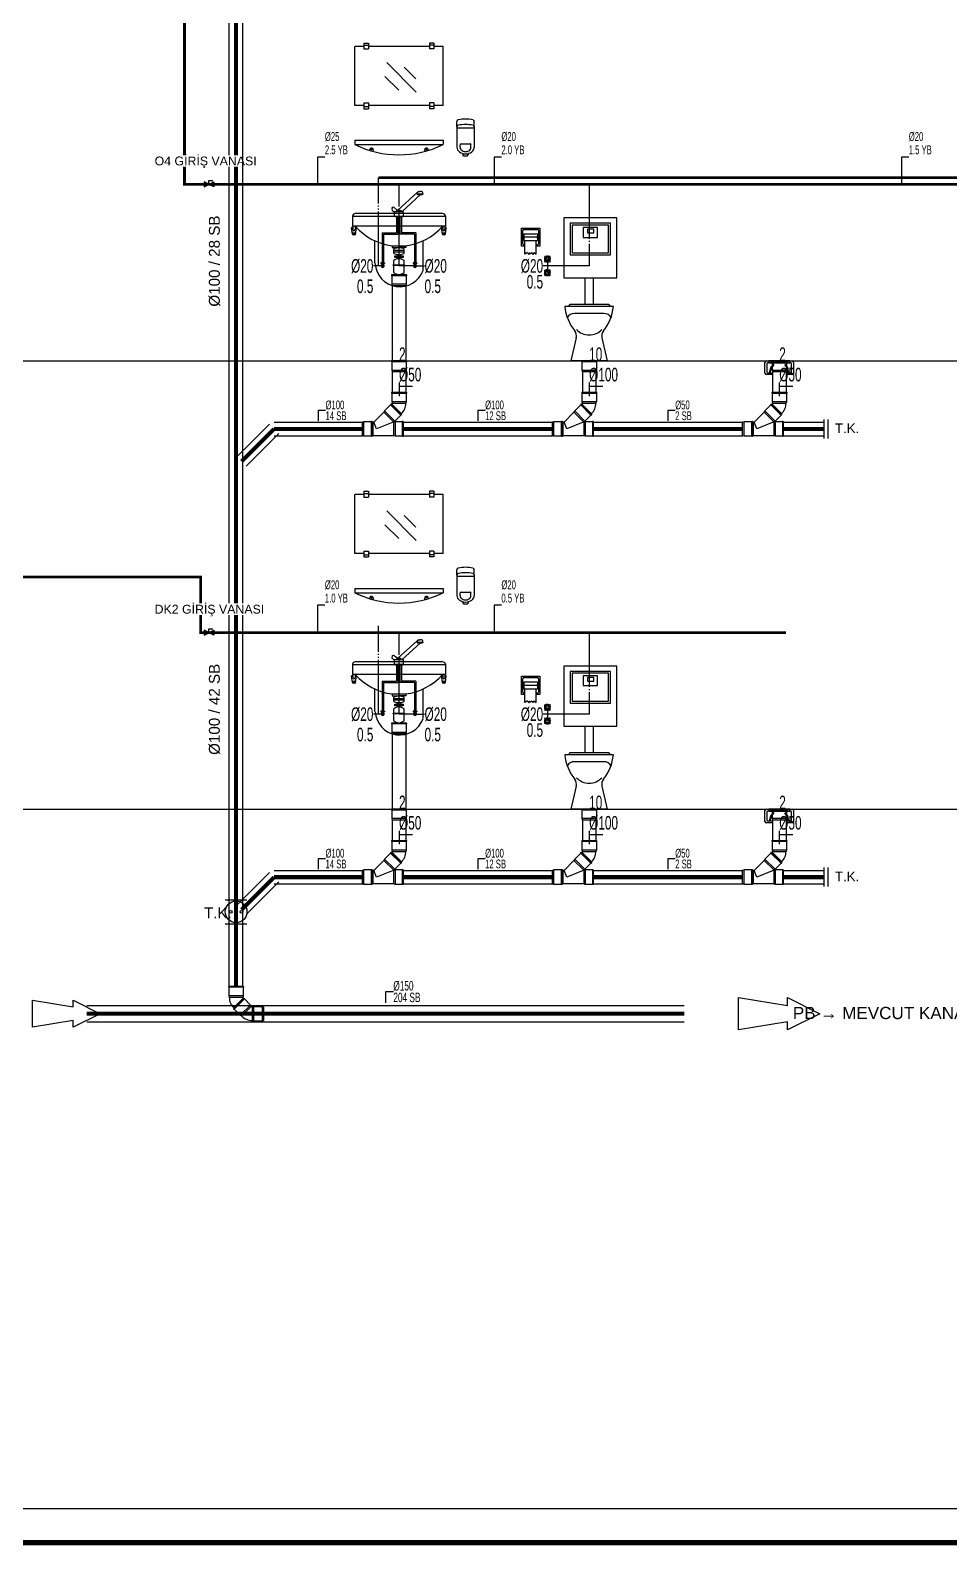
# Model space of a CAD drawing. Header units: centimetres. Extents: x -3952 to 26292, y -15092 to -10712.
# Drawn here: x 23339 to 24015, y -12911 to -11787 of the extents above; entities that cross this region are included whole.
import ezdxf
from ezdxf.enums import TextEntityAlignment as Align

# ---------------------------------------------------------------- set-up
doc = ezdxf.new("R2010")
doc.units = ezdxf.units.CM
for name, pattern in [('BASMA HATTI', [31, 25, -6]), ('PIS', [38, 30, -8]), ('SICAK', [4.6, 4, -0.15, 0.075, -0.15, 0.075, -0.15]), ('SOGUK', [4.375, 4, -0.15, 0.075, -0.15])]:
    doc.linetypes.add(name, pattern=pattern)
for name, color, linetype in [('MTY-PAFTA', 7, 'Continuous'), ('MTY-PIS-SU-BORUSU', 6, 'PIS'), ('MTY-PISSU-CAP', 211, 'Continuous'), ('MTY-PVC', 43, 'Continuous'), ('MTY-ROGAR', 5, 'Continuous'), ('MTY-SEMA', 8, 'Continuous'), ('MTY-SICAKSU-BORU', 1, 'BASMA HATTI'), ('MTY-SOGUKSU-BORU', 5, 'Continuous'), ('MTY-TEFRIS', 15, 'Continuous'), ('MTY-TEMIZSU-CAP', 101, 'Continuous'), ('MTY-VANA', 1, 'Continuous'), ('MTY-YUK-BIRIMI', 7, 'Continuous')]:
    doc.layers.add(name, color=color, linetype=linetype)
doc.layers.add('ROTAS-PAFTA-SINIRI', color=8, linetype='Continuous', plot=False)
doc.styles.add('CAP', font='wturkce.SHX', dxfattribs={"width": 0.65})
doc.styles.add('MTY_CAP', font='wturkce.SHX', dxfattribs={"width": 0.65, "height": 20})
doc.styles.add('MTYCAPLT', font='arial.ttf', dxfattribs={"width": 0.65, "height": 1})
doc.styles.add('ROTAS', font='arial.ttf')

# ---------------------------------------------------------------- blocks, each defined once
blk = doc.blocks.new('ROTAS_PAFTA')
blk.add_lwpolyline([(0, 0), (1, 0), (1, 1), (0, 1)], close=True)
blk = doc.blocks.new('MTY-KURESEL VANA')
at = {"layer": 'MTY-VANA'}
for p, q in [((0, 0), (0, 8)), ((0, 8), (8, 8))]:
    blk.add_line(p, q, dxfattribs=at)
blk.add_lwpolyline([(-10, 5), (-10, -5), (10, 5), (10, -5), (-10, 5)], dxfattribs=at)
at = {"layer": 'MTY-VANA', "style": 'MTYCAPLT', "width": 0.65}
blk.add_attdef('CAP', text='', height=10, dxfattribs=at).set_placement((-1.1, 0), align=Align.CENTER)
blk = doc.blocks.new('LAVABO1 KOLON')
at = {"layer": 'MTY-PVC', "color": 43}
for p, q in [((-5.5, 63.4), (-5.5, 62.8)), ((-5, 63.4), (-5.5, 63.4)), ((-5.3, 62.8), (-5.5, 62.8)), ((5.3, 62.8), (-5.3, 62.8)), ((-5.3, 62.8), (-5.3, 56.5)), ((5.3, 56.5), (-5.3, 56.5)), ((-5.3, 56.5), (-5, 55.4)), ((5, 63.4), (-5, 63.4)), ((5.5, 63.4), (5, 63.4)), ((5.3, 56.5), (5, 55.4)), ((5.5, 62.8), (5.3, 62.8)), ((5.3, 62.8), (5.3, 56.5)), ((5.5, 63.4), (5.5, 62.8)), ((5, 55.4), (-5, 55.4)), ((-5, 55.4), (-5, 0)), ((5, 55.4), (5, 0))]:
    blk.add_line(p, q, dxfattribs=at)
at = {"layer": 'MTY-SICAKSU-BORU', "linetype": 'SICAK', "ltscale": 10}
for p, q in [((-15, 70), (-15, 135)), ((-13.1, 70), (-15.1, 70))]:
    blk.add_line(p, q, dxfattribs=at)
at = {"layer": 'MTY-SOGUKSU-BORU', "linetype": 'SOGUK', "ltscale": 10}
for p, q in [((0, 70), (0, 130)), ((11.8, 70), (0, 70))]:
    blk.add_line(p, q, dxfattribs=at)
at = {"layer": 'MTY-TEFRIS', "color": 2}
for p, q in [((-32.6, 188.2), (-32.6, 231.6)), ((-25.8, 231.6), (-32.6, 231.6)), ((-25.8, 234.1), (-22.5, 234.1)), ((-25.8, 234.1), (-25.8, 229.7)), ((-25.8, 232.4), (-22.5, 232.4)), ((-25.8, 229.7), (-22.5, 229.7)), ((-22.5, 234.1), (-22.5, 229.7)), ((22.4, 231.6), (-22.5, 231.6)), ((22.4, 234.1), (22.4, 229.7)), ((25.7, 234.1), (22.4, 234.1)), ((25.7, 232.4), (22.4, 232.4)), ((25.7, 229.7), (22.4, 229.7)), ((25.7, 234.1), (25.7, 229.7)), ((32.4, 231.6), (25.7, 231.6)), ((32.4, 188.2), (32.4, 231.6)), ((12.7, 197.9), (-9.1, 219.8)), ((12.3, 207.7), (3.7, 216.3)), ((-0.2, 199.3), (-10.4, 209.4)), ((-25.8, 188.2), (-32.6, 188.2)), ((-25.8, 190.1), (-22.5, 190.1)), ((-25.8, 190.1), (-25.8, 185.7)), ((-25.8, 187.4), (-22.5, 187.4)), ((-25.8, 185.7), (-22.5, 185.7)), ((-22.5, 190.1), (-22.5, 185.7)), ((22.4, 188.2), (-22.5, 188.2)), ((25.7, 190.1), (22.4, 190.1)), ((22.4, 190.1), (22.4, 185.7)), ((25.7, 187.4), (22.4, 187.4)), ((25.7, 185.7), (22.4, 185.7)), ((25.7, 190.1), (25.7, 185.7)), ((32.4, 188.2), (25.7, 188.2)), ((42.6, 172.3), (42.6, 176.3)), ((42.6, 172.3), (42.6, 157.3)), ((42.6, 171.7), (55.4, 171.7)), ((55.4, 172.3), (55.4, 176.3)), ((55.4, 172.3), (55.4, 157.3)), ((-32.6, 162.6), (32.4, 162.6)), ((-32.6, 162.6), (-32.6, 159.4)), ((-32.6, 159.4), (32.4, 159.4)), ((32.4, 162.6), (32.4, 159.4)), ((42.6, 160.5), (42.6, 157.3)), ((45, 157.3), (45, 159.2)), ((45.7, 159.9), (52.4, 159.9)), ((53, 157.3), (53, 159.2)), ((47, 152.7), (47, 151.7)), ((47.8, 150.9), (47, 151.7)), ((50.2, 150.9), (47.8, 150.9)), ((50.2, 150.9), (51, 151.7)), ((51, 152.7), (51, 151.7))]:
    blk.add_line(p, q, dxfattribs=at)
at = {"layer": 'MTY-TEFRIS', "color": 4}
for p, q in [((13.4, 124.1), (-1.2, 110.9)), ((13.3, 122.8), (13.4, 123.8)), ((14.5, 124.7), (15.5, 124.7)), ((16.5, 124.7), (15.5, 124.7)), ((17.7, 122.8), (17.6, 123.8)), ((-5, 112.8), (-5.2, 112.6)), ((-1.1, 110.9), (-3.5, 112.9)), ((15.9, 122.5), (2.1, 109.9)), ((13.3, 122.8), (15.5, 122.8)), ((13.7, 122.8), (13.7, 122.5)), ((17.2, 122.8), (13.7, 122.8)), ((13.7, 122.5), (17.2, 122.5)), ((17.7, 122.8), (15.5, 122.8)), ((17.2, 122.5), (17.2, 122.8)), ((-34.2, 106.7), (-34.2, 99.2)), ((34.1, 106.3), (-34.2, 106.3)), ((32.1, 108.5), (-32.3, 108.5)), ((-5.1, 111.1), (-3.4, 109.6)), ((-3.4, 106.7), (-3.4, 109.9)), ((3.2, 109.9), (-3.4, 109.9)), ((-3.4, 106.7), (3.2, 106.7)), ((-2.9, 106.7), (-2.9, 106.3)), ((-2.9, 106.3), (2.8, 106.3)), ((-2.2, 110), (-2.2, 109.9)), ((-2.1, 106.3), (-2.1, 106.1)), ((2, 106.1), (-2.1, 106.1)), ((-1.8, 106.1), (-1.8, 94.4)), ((-1.1, 110.9), (-0.1, 110.9)), ((-0.8, 106.1), (-0.8, 93.4)), ((0.9, 110.9), (-0.1, 110.9)), ((0.6, 106.1), (0.6, 93.4)), ((1.7, 106.1), (1.7, 94.4)), ((2, 106.3), (2, 106.1)), ((2.8, 106.3), (2.8, 106.7)), ((3.2, 106.7), (3.2, 109.9)), ((34.1, 106.7), (34.1, 99.2)), ((-34.2, 93.6), (-35, 97.9)), ((-33.9, 98.3), (-34.7, 98.3)), ((34.1, 99.2), (-34.2, 99.2)), ((-33.9, 99.2), (-33.9, 96.7)), ((-32.4, 99.2), (-32.4, 96.7)), ((-31.6, 98.3), (-32.4, 98.3)), ((-32.1, 93.6), (-31.3, 97.9)), ((-12.5, 94.4), (-12.5, 72.2)), ((-12.5, 94.4), (-1.8, 94.4)), ((-11.4, 93.4), (-11.4, 72.2)), ((-11.4, 93.4), (-0.8, 93.4)), ((11.3, 93.4), (0.6, 93.4)), ((12.4, 94.4), (1.7, 94.4)), ((11.3, 93.4), (11.3, 72.2)), ((12.4, 94.4), (12.4, 72.2)), ((32, 93.6), (31.2, 97.9)), ((31.5, 98.3), (32.3, 98.3)), ((32.3, 99.2), (32.3, 96.7)), ((33.8, 99.2), (33.8, 96.7)), ((33.8, 98.3), (34.6, 98.3)), ((34.1, 93.6), (34.8, 97.9)), ((-17.7, 71.9), (-17.7, 88.5)), ((-5, 84.9), (-5, 83.5)), ((4.9, 84.6), (-5, 84.6)), ((-5, 83.5), (-0.1, 83.5)), ((-3.8, 79.2), (-3.8, 82.5)), ((3.7, 81.3), (-3.8, 81.3)), ((3.7, 80.2), (-3.8, 80.2)), ((-1.1, 83.5), (-1.1, 83.1)), ((4.9, 83.5), (-0.1, 83.5)), ((1, 83.5), (1, 83.1)), ((3.7, 79.2), (3.7, 82.5)), ((4.9, 84.9), (4.9, 83.5)), ((17.7, 66.7), (17.7, 88.5)), ((-12, 72.2), (-13.3, 72.2)), ((-13.3, 72.2), (-13.3, 71.8)), ((-13.3, 71.8), (-12, 71.8)), ((-12.5, 71.8), (-12.5, 70)), ((-12.5, 71.8), (-12.5, 70)), ((-12.5, 70), (-11.4, 70)), ((-12, 72.2), (-10.6, 72.2)), ((-10.6, 71.8), (-12, 71.8)), ((-11.4, 71.8), (-11.4, 70)), ((-11.4, 71.8), (-11.4, 70)), ((-10.6, 72.2), (-10.6, 71.8)), ((-4.3, 70.2), (-4.3, 70.8)), ((-4.3, 70.8), (4.1, 70.8)), ((4.1, 70.2), (-4.3, 70.2)), ((-3.8, 70.8), (-3.8, 73.9)), ((-3.8, 65.1), (-3.8, 70.2)), ((-3, 76.1), (-3, 77.4)), ((-3, 77.4), (3, 77.4)), ((3, 76.8), (-3, 76.8)), ((3, 76.1), (-3, 76.1)), ((-1.1, 78.6), (-1.1, 77.4)), ((-1.1, 76.1), (-1.1, 75.2)), ((1, 78.6), (1, 77.4)), ((1, 76.1), (1, 75.2)), ((3, 77.4), (3, 76.1)), ((3.7, 70.8), (3.7, 73.9)), ((3.7, 65.1), (3.7, 70.2)), ((4.1, 70.8), (4.1, 70.2)), ((11.8, 72.2), (10.5, 72.2)), ((10.5, 72.2), (10.5, 71.8)), ((10.5, 71.8), (11.8, 71.8)), ((11.3, 71.8), (11.3, 70)), ((11.3, 71.8), (11.3, 70)), ((12.4, 70), (11.3, 70)), ((11.8, 72.2), (13.2, 72.2)), ((13.2, 71.8), (11.8, 71.8)), ((12.4, 71.8), (12.4, 70)), ((12.4, 71.8), (12.4, 70)), ((13.2, 72.2), (13.2, 71.8))]:
    blk.add_line(p, q, dxfattribs=at)
at = {"layer": 'MTY-TEFRIS', "color": 2}
for centre in [(-20.2, 155.8), (20, 155.8)]:
    blk.add_circle(centre, 0.437, dxfattribs=at)
at = {"layer": 'MTY-TEFRIS', "color": 4}
for centre, radius in [((-34.5, 97.8), 0.254), ((-33.2, 93.6), 1.03), ((-33.2, 93.6), 0.556), ((-31.8, 97.8), 0.254), ((31.7, 97.8), 0.254), ((33, 93.6), 1.03), ((33, 93.6), 0.556), ((34.4, 97.8), 0.254)]:
    blk.add_circle(centre, radius, dxfattribs=at)
at = {"layer": 'MTY-TEFRIS', "color": 2}
for centre, radius, start, end in [((43.9, 176.3), 1.28, 103.3424, 180), ((43.9, 172.3), 1.28, 103.3424, 180), ((49, 150.7), 27.4, 78.6146, 101.3854), ((49, 146.7), 27.4, 78.6146, 101.3854), ((54.2, 176.3), 1.28, 0, 76.6576), ((54.2, 172.3), 1.28, 0, 76.6576), ((-0.1, 225.2), 73.4, 243.732, 296.268), ((45.7, 159.2), 0.64, 90, 180), ((52.4, 159.2), 0.64, 0, 90), ((-20.3, 155.2), 1.53, 324.1885, 183.5443), ((20.2, 155.2), 1.53, 356.4557, 215.8115)]:
    blk.add_arc(centre, radius, start, end, dxfattribs=at)
at = {"layer": 'MTY-TEFRIS', "color": 4}
for centre, radius, start, end in [((14.5, 123.6), 1.08, 90, 174.0701), ((16.5, 123.6), 1.08, 5.9299, 90), ((-4.3, 111.9), 1.08, 139.5737, 229.5737), ((-4.2, 112.1), 1.08, 49.5737, 139.5737), ((-32.2, 106.5), 2.01, 88.0953, 174.201), ((-1.1, 109.8), 1.08, 90, 174.0701), ((0.9, 109.8), 1.08, 5.9299, 90), ((32.1, 106.5), 2.01, 5.799, 91.9047), ((-34.7, 98), 0.308, 97.4029, 189.7354), ((-33.2, 96.7), 0.735, 180, 0), ((-0.1, 127.1), 42.5, 220.978, 263.3453), ((-31.6, 98), 0.308, 350.2646, 82.5971), ((-0.1, 127.1), 42.5, 276.6547, 319.022), ((31.5, 98), 0.308, 97.4029, 189.7354), ((33, 96.7), 0.735, 180, 0), ((34.5, 98), 0.308, 350.2646, 82.5971), ((-0.1, 72.9), 10.3, 68.5327, 111.4673), ((-0.1, 88.8), 10.3, 248.5327, 291.4673), ((0.6, 73), 18.3, 183.6718, 339.6625), ((-12, 70), 1.09, 119.8858, 60.1142), ((-12, 70.1), 0.548, 189.0453, 350.9547), ((-0.1, 69.5), 5.8, 49.3706, 130.6294), ((11.8, 70), 1.09, 119.8858, 60.1142), ((11.8, 70.1), 0.548, 189.0453, 350.9547), ((-0.1, 69.5), 5.8, 229.3706, 310.6294)]:
    blk.add_arc(centre, radius, start, end, dxfattribs=at)
at = {"layer": 'MTY-TEFRIS', "color": 2}
blk.add_ellipse((49, 157.3), major_axis=(6.4, 0), ratio=0.75, start_param=3.141593, end_param=6.283185, dxfattribs=at)
blk.add_open_spline([(45, 157.3), (45, 156.9), (45.1, 156.4), (45.6, 155.6), (46, 155.2), (46.9, 154.6), (47.4, 154.3), (48.6, 154.1), (50.1, 154.1), (50.5, 154.3), (51, 154.5), (52, 155.1), (52.4, 155.5), (52.9, 156.3), (53, 156.7), (53, 157.2), (53, 157.2), (53, 157.3)], degree=3, knots=[0, 0, 0, 0, 0.442663, 0.442663, 0.885326, 0.885326, 1.327989, 1.327989, 1.770652, 1.770652, 2.213315, 2.213315, 2.655978, 2.655978, 3.098641, 3.098641, 3.141579, 3.141579, 3.141579, 3.141579], dxfattribs=at)
at = {"layer": 'MTY-TEMIZSU-CAP'}
for p, q in [((-15.1, 70), (-18.9, 70)), ((12.9, 70), (18.8, 70))]:
    blk.add_line(p, q, dxfattribs=at)
at = {"layer": 'MTY-PISSU-CAP', "lineweight": -3, "ltscale": 100, "style": 'CAP', "width": 0.65}
blk.add_attdef('PSCP', text='', height=10, dxfattribs=at).set_placement((0, -10), align=Align.MIDDLE_LEFT)
at = {"layer": 'MTY-TEMIZSU-CAP', "color": 101, "style": 'CAP', "width": 0.65}
blk.add_attdef('SCCP', text='', height=10, dxfattribs=at).set_placement((-18.9, 70), align=Align.MIDDLE_RIGHT)
blk.add_attdef('SOCP', text='', height=10, dxfattribs=at).set_placement((18.8, 70), align=Align.MIDDLE_LEFT)
at = {"layer": 'MTY-YUK-BIRIMI', "color": 101, "style": 'CAP', "width": 0.65}
blk.add_attdef('SC', text='', height=10, dxfattribs=at).set_placement((-18.9, 55), align=Align.MIDDLE_RIGHT)
blk.add_attdef('SO', text='', height=10, dxfattribs=at).set_placement((18.8, 55), align=Align.MIDDLE_LEFT)
at = {"layer": 'MTY-YUK-BIRIMI', "color": 211, "lineweight": -3, "ltscale": 100, "style": 'CAP', "width": 0.65}
blk.add_attdef('PS', text='', height=10, dxfattribs=at).set_placement((0, 5), align=Align.MIDDLE_LEFT)
blk = doc.blocks.new('PVC CATAL SAG')
at = {"layer": 'MTY-PISSU-CAP', "lineweight": -3, "ltscale": 100}
for p, q in [((0, -15.8), (0, -25.8)), ((10, -18.9), (0, -18.9))]:
    blk.add_line(p, q, dxfattribs=at)
at = {"layer": 'MTY-PVC', "color": 43}
for p, q in [((-5.5, 0), (-5.5, -0.6)), ((5.5, 0), (-5.5, 0)), ((-5.3, -0.6), (-5.5, -0.6)), ((5.3, -0.6), (-5.3, -0.6)), ((-5.3, -0.6), (-5.3, -6.9)), ((5.3, -6.9), (-5.3, -6.9)), ((-5.3, -6.9), (-5, -8)), ((5, -8), (-5, -8)), ((-5, -8), (-5, -22.9)), ((5.3, -6.9), (5, -8)), ((5, -8), (5, -22.9)), ((5.5, -0.6), (5.3, -0.6)), ((5.3, -0.6), (5.3, -6.9)), ((5.5, 0), (5.5, -0.6)), ((-6.2, -32.3), (-10.6, -36.7)), ((-5.9, -31.7), (-6.3, -32.1)), ((-5.9, -31.7), (-6.3, -32.1)), ((-6.3, -32.1), (-6.2, -32.3)), ((-6.3, -32.1), (-6.2, -32.3)), ((-6.2, -32.3), (1.3, -39.8)), ((-5.9, -31.7), (-5.6, -32)), ((-5.9, -31.7), (-5.6, -32)), ((-5.3, -31.7), (-5.6, -32)), ((-5.6, -32), (1.5, -39.1)), ((-5.5, -23), (-5.5, -23.6)), ((-5.5, -23), (-5, -23)), ((-5.5, -23.6), (-5.3, -23.6)), ((-5.3, -23.6), (5.3, -23.6)), ((-5.3, -23.6), (-5.3, -29.9)), ((-5.3, -29.9), (5.3, -29.9)), ((-5.3, -29.9), (-5, -31)), ((-5.3, -31.7), (1.8, -38.8)), ((-5, -23), (5, -23)), ((-5, -31), (5, -31)), ((5, -23), (5.5, -23)), ((5.3, -29.9), (5, -31)), ((5.3, -23.6), (5.5, -23.6)), ((5.3, -23.6), (5.3, -29.9)), ((5.5, -23), (5.5, -23.6)), ((-25.9, -44.7), (-27, -45)), ((-25.9, -55.3), (-25.9, -44.7)), ((-20.3, -44.7), (-25.9, -44.7)), ((-19.7, -44.5), (-20.3, -44.5)), ((-20.3, -44.7), (-20.3, -44.5)), ((-20.3, -55.3), (-20.3, -44.7)), ((-19.7, -45), (-19.7, -44.5)), ((-11.2, -37.7), (-18.5, -45)), ((-10.6, -36.7), (-11.2, -37.7)), ((-11.2, -37.7), (-4.1, -44.7)), ((-10.6, -36.7), (-3.1, -44.2)), ((-4.1, -44.7), (-4.4, -45)), ((-3.1, -44.2), (-4.1, -44.7)), ((-2.9, -44.7), (-4, -45)), ((1.3, -39.8), (-3.1, -44.2)), ((2.4, -44.7), (-2.9, -44.7)), ((-2.9, -44.7), (-2.9, -55.3)), ((1.3, -39.8), (1.5, -39.9)), ((1.3, -39.8), (1.5, -39.9)), ((1.8, -38.8), (1.5, -39.1)), ((1.5, -39.1), (1.9, -39.5)), ((1.5, -39.1), (1.9, -39.5)), ((1.9, -39.5), (1.5, -39.9)), ((1.9, -39.5), (1.5, -39.9)), ((3, -44.5), (2.4, -44.5)), ((2.4, -44.5), (2.4, -44.7)), ((2.4, -44.7), (2.4, -55.3)), ((3, -44.5), (3, -45)), ((-27, -55), (-27, -45)), ((-25.9, -55.3), (-27, -55)), ((-20.3, -55.3), (-25.9, -55.3)), ((-20.3, -55.5), (-20.3, -55.3)), ((-19.7, -55.5), (-20.3, -55.5)), ((-19.7, -55), (-19.7, -45)), ((-19.3, -45), (-19.7, -45)), ((-19.7, -55.5), (-19.7, -55)), ((-19.3, -55), (-19.7, -55)), ((-18.5, -45), (-19.3, -45)), ((-19.3, -45), (-19.3, -55)), ((-19.3, -45), (-19.3, -55)), ((-19.3, -55), (-19.3, -45)), ((-19.3, -45), (-19.3, -55)), ((-4, -55), (-19.3, -55)), ((-16.5, -50), (-18.5, -45)), ((-4.4, -45), (-16.5, -50)), ((-4, -45), (-4.4, -45)), ((-4, -45), (-4, -55)), ((-2.9, -55.3), (-4, -55)), ((2.4, -55.3), (-2.9, -55.3)), ((2.4, -55.3), (2.4, -55.5)), ((3, -55.5), (2.4, -55.5)), ((3, -45), (3, -55)), ((3, -55), (3, -55.5))]:
    blk.add_line(p, q, dxfattribs=at)
for radius in [1, 11]:
    blk.add_arc((-6, -31), radius, 315, 0, dxfattribs=at)
blk = doc.blocks.new('KLOZET1 KOLON')
at = {"layer": 'MTY-SOGUKSU-BORU', "linetype": 'SOGUK', "ltscale": 10}
for p, q in [((0, 130), (0, 70)), ((-30.7, 75), (-30.7, 65)), ((0, 70), (-30.7, 70))]:
    blk.add_line(p, q, dxfattribs=at)
at = {"layer": 'MTY-TEFRIS', "color": 2}
for p, q in [((20.3, 105.4), (-18.6, 105.4)), ((-18.6, 105.4), (-18.6, 61.1)), ((15.7, 101.5), (-13.9, 101.5)), ((-13.9, 101.5), (-13.9, 78.2)), ((15.7, 78.2), (15.7, 101.5)), ((20.3, 61.1), (20.3, 105.4)), ((-49.8, 84.5), (-49.8, 97.9)), ((-49.8, 97.9), (-36.4, 97.9)), ((-48.8, 86.3), (-48.8, 96.1)), ((-48.1, 91.9), (-48.8, 91.9)), ((-48.8, 91.9), (-48.8, 90.5)), ((-48.8, 90.5), (-48.1, 90.5)), ((-48.1, 93.7), (-48.1, 88.7)), ((-48.1, 93.7), (-38, 93.7)), ((-48.1, 90.5), (-48.1, 91.9)), ((-38, 91.2), (-48.1, 91.2)), ((-48, 96.9), (-38.2, 96.9)), ((-38, 93.7), (-38, 88.7)), ((-38, 91.9), (-37.4, 91.9)), ((-38, 90.5), (-38, 91.9)), ((-37.4, 90.5), (-38, 90.5)), ((-37.4, 96.1), (-37.4, 86.3)), ((-37.4, 91.9), (-37.4, 90.5)), ((-36.4, 97.9), (-36.4, 84.5)), ((14.2, 100.1), (-12.5, 100.1)), ((-12.5, 100.1), (-12.5, 79.6)), ((6.2, 98.3), (-4.5, 98.3)), ((-4.5, 98.3), (-4.5, 91)), ((-4.5, 91), (6.2, 91)), ((3.5, 97), (-1.3, 97)), ((-1.3, 97), (-1.3, 94.3)), ((-1.3, 94.3), (3.5, 94.3)), ((3.5, 94.3), (3.5, 97)), ((6.2, 91), (6.2, 98.3)), ((14.2, 79.6), (14.2, 100.1)), ((-47.3, 84.5), (-49.8, 84.5)), ((-48.1, 88.7), (-38, 88.7)), ((-47.3, 85.5), (-48, 85.5)), ((-47.3, 78.6), (-47.3, 88.7)), ((-45.3, 79.8), (-47.3, 78.6)), ((-45.3, 79.8), (-44.6, 78.4)), ((-43.8, 79.6), (-44.6, 78.4)), ((-43.8, 79.6), (-43.1, 78.8)), ((-42.2, 79.6), (-43.1, 78.8)), ((-42.2, 79.6), (-41.4, 78.5)), ((-40.6, 79.8), (-41.4, 78.5)), ((-40.6, 79.8), (-38.9, 78.6)), ((-38.9, 78.6), (-38.9, 88.7)), ((-38.9, 78.6), (-38.9, 88.7)), ((-38.2, 85.5), (-38.9, 85.5)), ((-36.4, 84.5), (-38.9, 84.5)), ((-12.5, 79.6), (14.2, 79.6)), ((-13.9, 78.2), (15.7, 78.2)), ((-18.6, 61.1), (20.3, 61.1)), ((-3.1, 61.1), (-3.1, 41.5)), ((2.9, 61.1), (2.9, 41.5)), ((17.9, 40), (-17.9, 40)), ((-14.2, 41.5), (-15.4, 40)), ((14.4, 41.5), (-14.2, 41.5)), ((10.9, 35), (-10.9, 35)), ((14.4, 41.5), (15.6, 40)), ((-13.2, 0), (-9.4, 17)), ((9.4, 17), (13.2, 0)), ((13.2, 0), (-13.2, 0)), ((-13.2, 0), (13.2, 0))]:
    blk.add_line(p, q, dxfattribs=at)
at = {"layer": 'MTY-TEFRIS', "color": 4}
for centre, radius in [((-30.7, 75), 1.54), ((-30.7, 75), 1.1), ((-30.7, 65), 1.54), ((-30.7, 65), 1.1)]:
    blk.add_circle(centre, radius, dxfattribs=at)
at = {"layer": 'MTY-TEFRIS', "color": 2}
for centre, radius, start, end in [((-48, 96.1), 0.84, 90, 180), ((-38.2, 96.1), 0.84, 0, 90), ((-48, 86.3), 0.84, 180, 270), ((-38.2, 86.3), 0.84, 270, 360), ((15.3, 43.1), 33.3, 185.3406, 219.0433), ((-10.9, 29), 6, 90, 150.5477), ((-15.3, 43.1), 33.3, 320.9567, 354.6594), ((10.9, 29), 6, 29.4523, 90), ((0, 32.2), 13, 223.6717, 316.3283), ((-15.3, 18.3), 6, 347.3196, 39.0433), ((15.3, 18.3), 6, 140.9567, 192.6804)]:
    blk.add_arc(centre, radius, start, end, dxfattribs=at)
at = {"layer": 'MTY-TEFRIS', "color": 4}
for centre, radius, start, end in [((-30.7, 75), 2.22, 144.4246, 215.3031), ((-32.5, 76.7), 0.321, 49.1354, 220.588), ((-32.5, 73.3), 0.321, 139.1354, 310.588), ((-34.6, 75), 2.44, 9.6915, 38.6707), ((-34.6, 75), 2.44, 320.9132, 350.0362), ((-30.7, 78.9), 2.44, 231.0527, 260.0319), ((-30.8, 71.1), 2.44, 99.6872, 128.8102), ((-30.7, 75), 2.22, 101.1879, 125.2988), ((-30.7, 75), 2.22, 234.4203, 305.2988), ((-30.7, 75), 2.22, 54.4203, 101.1879), ((-30.7, 78.9), 2.44, 279.6872, 308.8102), ((-30.8, 71.1), 2.44, 51.0527, 80.0319), ((-26.9, 75), 2.44, 140.9132, 170.0362), ((-26.9, 75), 2.44, 189.6915, 218.6707), ((-29, 76.7), 0.321, 319.1354, 130.588), ((-29, 73.3), 0.321, 229.1354, 40.588), ((-30.7, 75), 2.22, 341.6236, 35.3031), ((-30.7, 75), 2.22, 324.4246, 341.6236), ((-30.7, 65), 2.22, 144.3428, 215.2212), ((-32.5, 66.7), 0.321, 49.0535, 220.5062), ((-32.5, 63.3), 0.321, 139.0535, 310.5062), ((-34.6, 65), 2.44, 9.6096, 38.5889), ((-34.6, 65), 2.44, 320.8313, 349.9544), ((-30.7, 68.9), 2.44, 230.9708, 259.9501), ((-30.8, 61.1), 2.44, 99.6053, 128.7284), ((-30.7, 65), 2.22, 101.1061, 125.2169), ((-30.7, 65), 2.22, 234.3385, 305.2169), ((-30.7, 65), 2.22, 54.3385, 101.1061), ((-30.7, 68.9), 2.44, 279.6053, 308.7284), ((-30.8, 61.1), 2.44, 50.9708, 79.9501), ((-26.9, 65), 2.44, 140.8313, 169.9544), ((-26.9, 65), 2.44, 189.6096, 218.5889), ((-29, 66.7), 0.321, 319.0535, 130.5062), ((-29, 63.3), 0.321, 229.0535, 40.5062), ((-30.7, 65), 2.22, 341.5417, 35.2212), ((-30.7, 65), 2.22, 324.3428, 341.5417)]:
    blk.add_arc(centre, radius, start, end, dxfattribs=at)
at = {"layer": 'MTY-TEMIZSU-CAP', "lineweight": -3, "ltscale": 100}
blk.add_line((-30.7, 70), (-33.9, 70), dxfattribs=at)
at = {"layer": 'MTY-PISSU-CAP', "lineweight": -3, "ltscale": 100, "style": 'CAP', "width": 0.65}
blk.add_attdef('PSCP', text='', height=10, dxfattribs=at).set_placement((0, -10), align=Align.MIDDLE_LEFT)
at = {"layer": 'MTY-TEMIZSU-CAP', "color": 101, "style": 'CAP', "width": 0.65}
blk.add_attdef('SOCP', text='', height=10, dxfattribs=at).set_placement((-33.9, 70), align=Align.MIDDLE_RIGHT)
at = {"layer": 'MTY-YUK-BIRIMI', "color": 101, "style": 'CAP', "width": 0.65}
blk.add_attdef('SO', text='', height=10, dxfattribs=at).set_placement((-33.9, 58.3), align=Align.MIDDLE_RIGHT)
at = {"layer": 'MTY-YUK-BIRIMI', "color": 211, "lineweight": -3, "ltscale": 100, "style": 'CAP', "width": 0.65}
blk.add_attdef('PS', text='', height=10, dxfattribs=at).set_placement((0, 5), align=Align.MIDDLE_LEFT)
blk = doc.blocks.new('YER SUZGECI DN501 KOLON')
at = {"layer": 'MTY-TEFRIS', "color": 2}
for p, q in [((-9.5, 0), (-7.7, 0)), ((-7.7, 0), (-7.7, -1.4)), ((7.7, 0), (-7.7, 0)), ((-7.7, 0), (-7.7, -1.4)), ((-4.9, 0), (-6.3, 0)), ((-6.3, 0), (-6.3, -1.4)), ((-4.9, -1.1), (-6, 0)), ((-4.9, -0.4), (-5.3, 0)), ((-4.9, -0.1), (-5, 0)), ((-4.9, -1.4), (-4.9, 0)), ((-2.1, 0), (-3.5, 0)), ((-3.5, 0), (-3.5, -1.4)), ((-2.1, -1.1), (-3.2, 0)), ((-2.1, -0.4), (-2.5, 0)), ((-2.1, -0.1), (-2.2, 0)), ((-2.1, -1.4), (-2.1, 0)), ((0.7, -1.4), (-0.7, 0)), ((0.7, 0), (-0.7, 0)), ((-0.7, 0), (-0.7, -1.4)), ((0.7, -1.1), (-0.4, 0)), ((0.7, -0.6), (0.1, 0)), ((0.7, -0.4), (0.3, 0)), ((0.7, -0.1), (0.6, 0)), ((0.7, -1.4), (0.7, 0)), ((3.5, -1.4), (2.1, 0)), ((3.5, 0), (2.1, 0)), ((2.1, 0), (2.1, -1.4)), ((3.5, -1.1), (2.4, 0)), ((3.5, -0.6), (2.9, 0)), ((3.5, -0.4), (3.1, 0)), ((3.5, -0.1), (3.4, 0)), ((3.5, -1.4), (3.5, 0)), ((6.3, -1.4), (4.9, 0)), ((6.3, 0), (4.9, 0)), ((4.9, 0), (4.9, -1.4)), ((6.3, -1.1), (5.2, 0)), ((6.3, -0.6), (5.7, 0)), ((6.3, -0.4), (5.9, 0)), ((6.3, -0.1), (6.2, 0)), ((6.3, -1.4), (6.3, 0)), ((7.7, -1.4), (7.7, 0)), ((7.7, 0), (9.5, 0)), ((7.7, -1.4), (7.7, 0)), ((-10.5, -9), (-10.5, -1)), ((-5.3, -10), (-9.5, -10)), ((-9.1, -1.9), (-9.1, -8.1)), ((-7.7, -1.4), (-8.6, -1.4)), ((-8.6, -8.6), (-5.3, -8.6)), ((-7.7, -1.4), (7.7, -1.4)), ((-7.1, -8.6), (-6.3, -4.8)), ((-6.9, -8.6), (-7.1, -8.5)), ((-7, -8.3), (-6.5, -8.3)), ((-6.8, -8.6), (-7, -8.3)), ((-6.6, -8.6), (-6.8, -8.3)), ((-6.5, -8.5), (-6.7, -8.3)), ((-6.6, -8.6), (-5.8, -5)), ((-6.2, -6.3), (-6.6, -6)), ((-6.4, -6.3), (-6.6, -6.1)), ((-6.6, -6.3), (-6.1, -6.3)), ((-6.6, -6.3), (-6.6, -6.3)), ((-6, -6), (-6.5, -5.5)), ((-6.1, -6.1), (-6.5, -5.7)), ((-6.1, -6.3), (-6.5, -5.8)), ((-5.9, -5.5), (-6.4, -5.1)), ((-6, -5.7), (-6.4, -5.2)), ((-6, -5.8), (-6.4, -5.4)), ((-4.9, -1.4), (-6.3, 0)), ((-5.1, -1.4), (-6.3, -0.2)), ((-5.4, -1.4), (-6.3, -0.5)), ((-5.6, -1.4), (-6.3, -0.7)), ((-5.9, -1.4), (-6.3, -1)), ((-6.1, -1.4), (-6.3, -1.2)), ((-6.3, -1.4), (-4.9, -1.4)), ((-6.3, -4.8), (-4.3, -2.7)), ((-5.9, -5.2), (-6.3, -4.8)), ((-5.9, -5.4), (-6.3, -4.9)), ((-5.8, -5), (-6.2, -4.6)), ((-5.9, -5.1), (-6.2, -4.7)), ((-5.7, -4.9), (-6.1, -4.5)), ((-5.6, -4.8), (-6, -4.4)), ((-5.5, -4.7), (-5.9, -4.3)), ((-4.9, -0.9), (-5.8, 0)), ((-5.8, -5), (-4, -3.2)), ((-5.4, -4.6), (-5.8, -4.3)), ((-5.4, -4.5), (-5.7, -4.2)), ((-5.3, -4.4), (-5.6, -4.1)), ((-4.9, -0.6), (-5.5, 0)), ((-5.2, -4.3), (-5.5, -4)), ((-5, -4.2), (-5.4, -3.8)), ((-5.1, -4.3), (-5.4, -3.9)), ((-4.9, -4.1), (-5.3, -3.7)), ((-4.8, -4), (-5.2, -3.6)), ((-4.7, -3.9), (-5.1, -3.5)), ((-4.7, -3.8), (-5, -3.5)), ((-4.6, -3.7), (-4.9, -3.4)), ((-4.5, -3.6), (-4.8, -3.3)), ((-4.3, -3.5), (-4.7, -3.1)), ((-4.4, -3.5), (-4.7, -3.2)), ((-4.2, -3.4), (-4.6, -3)), ((-4.1, -3.3), (-4.5, -2.9)), ((-4, -3.2), (-4.4, -2.8)), ((-4, -3), (-4.3, -2.7)), ((-4, -2.7), (-4.3, -2.7)), ((-4, -2.8), (-4.2, -2.7)), ((-2.1, -1.4), (-3.5, 0)), ((-2.3, -1.4), (-3.5, -0.2)), ((-2.6, -1.4), (-3.5, -0.5)), ((-2.8, -1.4), (-3.5, -0.7)), ((-3.1, -1.4), (-3.5, -1)), ((-3.3, -1.4), (-3.5, -1.2)), ((-3.5, -1.4), (-2.1, -1.4)), ((-2.1, -0.9), (-3, 0)), ((-2.1, -0.6), (-2.7, 0)), ((0.5, -1.4), (-0.7, -0.2)), ((0.2, -1.4), (-0.7, -0.5)), ((0, -1.4), (-0.7, -0.7)), ((-0.3, -1.4), (-0.7, -1)), ((-0.5, -1.4), (-0.7, -1.2)), ((-0.7, -1.4), (0.7, -1.4)), ((0.7, -0.9), (-0.2, 0)), ((3.3, -1.4), (2.1, -0.2)), ((3, -1.4), (2.1, -0.5)), ((2.8, -1.4), (2.1, -0.7)), ((2.5, -1.4), (2.1, -1)), ((2.3, -1.4), (2.1, -1.2)), ((2.1, -1.4), (3.5, -1.4)), ((3.5, -0.9), (2.6, 0)), ((4.3, -2.7), (4, -2.7)), ((4, -3.2), (4, -3.2)), ((5.8, -5), (4, -3.2)), ((6.3, -4.9), (4.1, -2.7)), ((6.3, -4.8), (4.3, -2.7)), ((6.1, -1.4), (4.9, -0.2)), ((5.8, -1.4), (4.9, -0.5)), ((5.6, -1.4), (4.9, -0.7)), ((5.3, -1.4), (4.9, -1)), ((5.1, -1.4), (4.9, -1.2)), ((4.9, -1.4), (6.3, -1.4)), ((6.4, -5.1), (5.3, -4)), ((6.4, -5.3), (5.3, -4.2)), ((6.5, -5.6), (5.3, -4.4)), ((5.3, -8.6), (8.6, -8.6)), ((10, -10), (5.3, -10)), ((6.3, -0.9), (5.4, 0)), ((6.6, -8.6), (5.8, -5)), ((6.5, -5.8), (5.9, -5.1)), ((6.6, -6), (5.9, -5.4)), ((6.6, -6.2), (6, -5.6)), ((6.5, -6.3), (6, -5.8)), ((6.3, -6.3), (6.1, -6)), ((6.6, -6.3), (6.1, -6.3)), ((6.1, -6.3), (6.1, -6.3)), ((7.1, -8.6), (6.3, -4.8)), ((7, -8.3), (6.5, -8.3)), ((6.7, -8.6), (6.5, -8.5)), ((6.9, -8.6), (6.6, -8.3)), ((7, -8.6), (6.8, -8.3)), ((7.1, -8.4), (7, -8.3)), ((8.6, -1.4), (7.7, -1.4)), ((9.1, -8.1), (9.1, -1.9)), ((10.5, -1), (10.5, -9.5))]:
    blk.add_line(p, q, dxfattribs=at)
for centre, radius, start, end in [((-9.5, -1), 1, 90, 180), ((-9.5, -9), 1, 180, 270), ((-8.6, -1.9), 0.5, 90, 180), ((-8.6, -8.1), 0.5, 180, 270), ((8.6, -1.9), 0.5, 0, 90), ((8.6, -8.1), 0.5, 270, 0), ((9.5, -1), 1, 0, 90), ((10, -9.5), 0.5, 270, 0)]:
    blk.add_arc(centre, radius, start, end, dxfattribs=at)
at = {"layer": 'MTY-PISSU-CAP', "lineweight": -3, "ltscale": 100, "style": 'CAP', "width": 0.65}
blk.add_attdef('PSCP', text='', height=10, dxfattribs=at).set_placement((0, -10), align=Align.MIDDLE_LEFT)
at = {"layer": 'MTY-YUK-BIRIMI', "color": 211, "lineweight": -3, "ltscale": 100, "style": 'CAP', "width": 0.65}
blk.add_attdef('PS', text='', height=10, dxfattribs=at).set_placement((0, 5), align=Align.MIDDLE_LEFT)
blk = doc.blocks.new('MTY-PIS SU CAP SB')
at = {"layer": 'MTY-PISSU-CAP'}
for p, q in [((0.83, 1.17), (0, 1.17)), ((0, 1.17), (0, 0))]:
    blk.add_line(p, q, dxfattribs=at)
at = {"layer": 'MTY-PISSU-CAP', "style": 'MTY_CAP', "width": 0.65}
blk.add_attdef('PSCP_001', (0.83, 1.29), '', height=1, dxfattribs=at)
at = {"layer": 'MTY-YUK-BIRIMI', "color": 211, "style": 'MTY_CAP', "width": 0.65}
blk.add_attdef('PS_001', (0.83, 0.07), '', height=1, dxfattribs=at)
blk = doc.blocks.new('MTY-TEMIZ SU CAP MB')
at = {"layer": 'MTY-TEMIZSU-CAP'}
for p, q in [((0.83, 3.1), (0, 3.1)), ((0, 3.1), (0, 0))]:
    blk.add_line(p, q, dxfattribs=at)
at = {"layer": 'MTY-TEMIZSU-CAP', "style": 'MTY_CAP', "width": 0.65}
for tag, p in [('SOCP_001', (0.83, 4.92)), ('SCCP_001', (0.83, 1.92))]:
    blk.add_attdef(tag, p, '', height=1, dxfattribs=at)
at = {"layer": 'MTY-YUK-BIRIMI', "color": 101, "style": 'MTY_CAP', "width": 0.65}
for tag, p in [('SO_001', (0.83, 3.42)), ('SC_001', (0.83, 0.42))]:
    blk.add_attdef(tag, p, '', height=1, dxfattribs=at)
blk = doc.blocks.new('MTY-TEMIZLEME KAPAGI KOLON')
at = {"layer": 'MTY-VANA', "color": 1, "ltscale": 75}
for p, q in [((-10, 11), (10, 11)), ((-10, -11), (10, -11))]:
    blk.add_line(p, q, dxfattribs=at)
for centre, radius in [((0, 0), 10), ((-5, 0), 1.25), ((5, 0), 1.25)]:
    blk.add_circle(centre, radius, dxfattribs=at)
at = {"layer": 'MTY-VANA', "color": 1, "ltscale": 75, "style": 'MTYCAPLT'}
blk.add_attdef('TK', (-29.6, -6), '', height=10, dxfattribs=at)
blk = doc.blocks.new('PVC DIRSEK')
at = {"layer": 'MTY-PVC', "color": 43}
for p, q in [((-5.5, 0), (-5.5, -0.6)), ((5.5, 0), (-5.5, 0)), ((5.5, -0.6), (-5.5, -0.6)), ((-5.3, -0.6), (-5.3, -6.9)), ((5.3, -6.9), (-5.3, -6.9)), ((-5.3, -6.9), (-5, -8)), ((5, -8), (-5, -8)), ((5.3, -8.7), (-1.8, -15.8)), ((5.6, -9), (-1.6, -16.1)), ((6.3, -9.1), (-1.3, -16.7)), ((6.2, -9.2), (-1.3, -16.7)), ((5.3, -6.9), (5, -8)), ((5.3, -0.6), (5.3, -6.9)), ((5.3, -8.7), (5.6, -9)), ((5.5, 0), (5.5, -0.6)), ((5.9, -8.7), (5.5, -9)), ((5.9, -8.7), (5.6, -9)), ((5.9, -8.7), (6.3, -9.1)), ((5.9, -8.7), (6.3, -9.1)), ((6.3, -9.1), (6.2, -9.2)), ((6.2, -9.2), (10.6, -13.7)), ((-1.5, -16.1), (-1.9, -16.5)), ((-1.6, -16.1), (-1.9, -16.5)), ((-1.9, -16.5), (-1.5, -16.9)), ((-1.9, -16.5), (-1.5, -16.9)), ((-1.8, -15.8), (-1.5, -16.1)), ((-1.3, -16.7), (-1.5, -16.9)), ((-1.3, -16.7), (-1.5, -16.9)), ((-1.3, -16.7), (3.1, -21.2)), ((10.6, -13.7), (3.1, -21.2)), ((3.1, -21.2), (4.1, -21.7)), ((11.2, -14.7), (4.1, -21.7)), ((10.6, -13.7), (11.2, -14.7)), ((11.9, -15), (11.9, -25)), ((11.9, -15), (12.3, -15)), ((12.3, -14.5), (12.3, -15)), ((12.3, -14.5), (12.9, -14.5)), ((12.3, -15), (12.3, -25)), ((12.9, -14.5), (12.9, -14.7)), ((12.9, -14.7), (12.9, -25.3)), ((12.9, -14.7), (19.1, -14.7)), ((19.1, -14.7), (20.3, -15.1)), ((19.1, -14.7), (19.1, -25.3)), ((20.3, -15.1), (20.3, -25)), ((11.9, -25), (12.3, -25)), ((12.3, -25), (12.3, -25.5)), ((12.3, -25.5), (12.9, -25.5)), ((12.9, -25.3), (19.1, -25.3)), ((12.9, -25.3), (12.9, -25.5)), ((19.1, -25.3), (20.3, -25))]:
    blk.add_line(p, q, dxfattribs=at)
for centre, radius, start, end in [((6, -8), 11, 180, 225), ((6, -8), 1, 180, 225), ((11.9, -14), 11, 225, 270), ((11.9, -14), 1, 225, 270)]:
    blk.add_arc(centre, radius, start, end, dxfattribs=at)
blk = doc.blocks.new('PVC ROGAR')
at = {"layer": 'MTY-ROGAR', "color": 2, "lineweight": -3, "ltscale": 0.5}
for p, q in [((0, -10), (0, 10)), ((0, 10), (30, 5)), ((30, 5), (30, 10)), ((30, 10), (50, 0)), ((30, -5), (0, -10)), ((50, 0), (30, -10)), ((30, -10), (30, -5))]:
    blk.add_line(p, q, dxfattribs=at)
at = {"layer": 'MTY-ROGAR', "lineweight": -3, "style": 'MTYCAPLT'}
blk.add_attdef('R', text='', height=20, dxfattribs=at).set_placement((55, 0), align=Align.MIDDLE_LEFT)

msp = doc.modelspace()

# ---------------------------------------------------------------- linework, layer by layer
at = {"layer": 'MTY-PAFTA'}
for points, const_width in [([(19000, -12900), (24680, -12900), (24680, -10950), (19000, -10950)], 4), ([(19025, -12875), (24655, -12875), (24655, -10975), (19025, -10975)], 1), ([(19000, -15050), (24520, -15050), (24520, -12900), (19000, -12900)], 4)]:
    msp.add_lwpolyline(points, close=True, dxfattribs=dict(at, const_width=const_width))
at = {"layer": 'MTY-PIS-SU-BORUSU', "const_width": 3}
for points in [[(23490, -12490.5), (23490, -11260)], [(23518, -12080), (23494, -12104)], [(23518, -12080), (23583, -12080)], [(23613, -12080), (23723, -12080)], [(23753, -12080), (23863, -12080)], [(23893, -12080), (23923, -12080)], [(23518, -12410), (23494, -12434)], [(23518, -12410), (23583, -12410)], [(23613, -12410), (23723, -12410)], [(23753, -12410), (23863, -12410)], [(23893, -12410), (23923, -12410)], [(23380, -12510.5), (23820, -12510.5)]]:
    msp.add_lwpolyline(points, dxfattribs=at)
at = {"layer": 'MTY-PVC'}
for p, q in [((23485, -12490.5), (23485, -11260)), ((23495, -12490.5), (23495, -11260)), ((23514.5, -12076.5), (23490.5, -12100.5)), ((23521.5, -12083.5), (23497.5, -12107.5)), ((23518, -12075), (23583, -12075)), ((23613, -12075), (23723, -12075)), ((23753, -12075), (23863, -12075)), ((23893, -12075), (23923, -12075)), ((23923, -12087), (23923, -12073)), ((23926, -12087), (23926, -12073)), ((23518, -12085), (23583, -12085)), ((23613, -12085), (23723, -12085)), ((23753, -12085), (23863, -12085)), ((23893, -12085), (23923, -12085)), ((23514.5, -12406.5), (23490.5, -12430.5)), ((23518, -12405), (23583, -12405)), ((23613, -12405), (23723, -12405)), ((23753, -12405), (23863, -12405)), ((23893, -12405), (23923, -12405)), ((23923, -12417), (23923, -12403)), ((23926, -12417), (23926, -12403)), ((23521.5, -12413.5), (23497.5, -12437.5)), ((23518, -12415), (23583, -12415)), ((23613, -12415), (23723, -12415)), ((23753, -12415), (23863, -12415)), ((23893, -12415), (23923, -12415)), ((23380, -12504.5), (23820, -12504.5)), ((23380, -12516.5), (23820, -12516.5))]:
    msp.add_line(p, q, dxfattribs=at)
at = {"layer": 'MTY-SEMA'}
for points in [[(19040, -12030), (24590, -12030)], [(19040, -12360), (24590, -12360)]]:
    msp.add_lwpolyline(points, dxfattribs=at)
at = {"layer": 'MTY-SICAKSU-BORU', "const_width": 2}
msp.add_lwpolyline([(24435, -11895), (23595, -11895)], dxfattribs=at)
at = {"layer": 'MTY-SOGUKSU-BORU', "const_width": 2}
for points in [[(19500, -12255), (19500, -11696), (23452, -11696), (23452, -11900), (23490, -11900)], [(23490, -11900), (24450, -11900)], [(19580, -12255), (19580, -12189), (23464, -12189), (23464, -12230), (23490, -12230)], [(23490, -12230), (23895, -12230)]]:
    msp.add_lwpolyline(points, dxfattribs=at)

# ---------------------------------------------------------------- block references
at = {"layer": 'MTY-TEFRIS'}
for name, p, values in [('LAVABO1 KOLON', (23610, -12030), {'SO': '0.5', 'SOCP': 'Ø20', 'SC': '0.5', 'SCCP': 'Ø20', 'PSCP': 'Ø50', 'PS': '2'}), ('KLOZET1 KOLON', (23750, -12030), {'SO': '0.5', 'SOCP': 'Ø20', 'PSCP': 'Ø100', 'PS': '10'}), ('YER SUZGECI DN501 KOLON', (23890, -12030), {'PSCP': 'Ø50', 'PS': '2'}), ('LAVABO1 KOLON', (23610, -12360), {'SO': '0.5', 'SOCP': 'Ø20', 'SC': '0.5', 'SCCP': 'Ø20', 'PSCP': 'Ø50', 'PS': '2'}), ('KLOZET1 KOLON', (23750, -12360), {'SO': '0.5', 'SOCP': 'Ø20', 'PSCP': 'Ø100', 'PS': '10'}), ('YER SUZGECI DN501 KOLON', (23890, -12360), {'PSCP': 'Ø50', 'PS': '2'})]:
    msp.add_blockref(name, p, dxfattribs=at).add_auto_attribs(values)
ref = msp.add_blockref('MTY-TEMIZ SU CAP MB', (23550, -11900), dxfattribs=dict(at, xscale=6.5, yscale=6.5))
ref.add_attrib('SO_001', '2.5 YB', (23555.4, -11877.8), dxfattribs={"layer": 'MTY-YUK-BIRIMI', "color": 101, "height": 6.5, "style": 'MTY_CAP', "width": 0.65})
ref.add_attrib('SOCP_001', 'Ø25', (23555.4, -11868), dxfattribs={"layer": 'MTY-TEMIZSU-CAP', "height": 6.5, "style": 'MTY_CAP', "width": 0.65})
ref = msp.add_blockref('MTY-TEMIZ SU CAP MB', (23680, -11900), dxfattribs=dict(at, xscale=6.5, yscale=6.5))
ref.add_attrib('SO_001', '2.0 YB', (23685.4, -11877.8), dxfattribs={"layer": 'MTY-YUK-BIRIMI', "color": 101, "height": 6.5, "style": 'MTY_CAP', "width": 0.65})
ref.add_attrib('SOCP_001', 'Ø20', (23685.4, -11868), dxfattribs={"layer": 'MTY-TEMIZSU-CAP', "height": 6.5, "style": 'MTY_CAP', "width": 0.65})
ref = msp.add_blockref('MTY-TEMIZ SU CAP MB', (23980, -11900), dxfattribs=dict(at, xscale=6.5, yscale=6.5))
ref.add_attrib('SO_001', '1.5 YB', (23985.4, -11877.8), dxfattribs={"layer": 'MTY-YUK-BIRIMI', "color": 101, "height": 6.5, "style": 'MTY_CAP', "width": 0.65})
ref.add_attrib('SOCP_001', 'Ø20', (23985.4, -11868), dxfattribs={"layer": 'MTY-TEMIZSU-CAP', "height": 6.5, "style": 'MTY_CAP', "width": 0.65})
for name, p in [('PVC CATAL SAG', (23610, -12030)), ('PVC CATAL SAG', (23750, -12030)), ('PVC CATAL SAG', (23890, -12030)), ('PVC CATAL SAG', (23610, -12360)), ('PVC CATAL SAG', (23750, -12360)), ('PVC CATAL SAG', (23890, -12360)), ('PVC DIRSEK', (23490, -12490.5)), ('PVC ROGAR', (23340, -12510.5))]:
    msp.add_blockref(name, p, dxfattribs=at)
for name, p, xscale, yscale, values in [('MTY-PIS SU CAP SB', (23550.5, -12074), 6.5, 6.5, {'PSCP_001': 'Ø100', 'PS_001': '14 SB'}), ('MTY-PIS SU CAP SB', (23668, -12074), 6.5, 6.5, {'PSCP_001': 'Ø100', 'PS_001': '12 SB'}), ('MTY-PIS SU CAP SB', (23808, -12074), 6.5, 6.5, {'PSCP_001': 'Ø50', 'PS_001': '2 SB'}), ('MTY-PIS SU CAP SB', (23550.5, -12404), 6.5, 6.5, {'PSCP_001': 'Ø100', 'PS_001': '14 SB'}), ('MTY-PIS SU CAP SB', (23668, -12404), 6.5, 6.5, {'PSCP_001': 'Ø100', 'PS_001': '12 SB'}), ('MTY-PIS SU CAP SB', (23808, -12404), 6.5, 6.5, {'PSCP_001': 'Ø50', 'PS_001': '2 SB'}), ('MTY-TEMIZLEME KAPAGI KOLON', (23490, -12435.5), 0.8, 0.8, {'TK': 'T.K.'}), ('MTY-PIS SU CAP SB', (23600, -12502.5), 7, 7, {'PSCP_001': 'Ø150', 'PS_001': '204 SB'})]:
    msp.add_blockref(name, p, dxfattribs=dict(at, xscale=xscale, yscale=yscale)).add_auto_attribs(values)
ref = msp.add_blockref('MTY-TEMIZ SU CAP MB', (23550, -12230), dxfattribs=dict(at, xscale=6.5, yscale=6.5))
ref.add_attrib('SO_001', '1.0 YB', (23555.4, -12207.8), dxfattribs={"layer": 'MTY-YUK-BIRIMI', "color": 101, "height": 6.5, "style": 'MTY_CAP', "width": 0.65})
ref.add_attrib('SOCP_001', 'Ø20', (23555.4, -12198), dxfattribs={"layer": 'MTY-TEMIZSU-CAP', "height": 6.5, "style": 'MTY_CAP', "width": 0.65})
ref = msp.add_blockref('MTY-TEMIZ SU CAP MB', (23680, -12230), dxfattribs=dict(at, xscale=6.5, yscale=6.5))
ref.add_attrib('SO_001', '0.5 YB', (23685.4, -12207.8), dxfattribs={"layer": 'MTY-YUK-BIRIMI', "color": 101, "height": 6.5, "style": 'MTY_CAP', "width": 0.65})
ref.add_attrib('SOCP_001', 'Ø20', (23685.4, -12198), dxfattribs={"layer": 'MTY-TEMIZSU-CAP', "height": 6.5, "style": 'MTY_CAP', "width": 0.65})
at = {"layer": 'MTY-TEFRIS', "xscale": 1.2, "yscale": 1.2}
msp.add_blockref('PVC ROGAR', (23860, -12510.5), dxfattribs=at)
at = {"layer": 'MTY-VANA', "xscale": 0.36, "yscale": 0.36}
for p in [(23470, -11900), (23470, -12230)]:
    msp.add_blockref('MTY-KURESEL VANA', p, dxfattribs=at)
at = {"layer": 'ROTAS-PAFTA-SINIRI'}
for p, xscale, yscale in [((19000, -12900), 5680, 1950), ((19000, -15050), 5520, 2150)]:
    msp.add_blockref('ROTAS_PAFTA', p, dxfattribs=dict(at, xscale=xscale, yscale=yscale))

# ---------------------------------------------------------------- texts
at = {"layer": 'MTY-PISSU-CAP', "style": 'ROTAS'}
for s, p in [('Ø100 / 28 SB', (23478, -11990)), ('Ø100 / 42 SB', (23478, -12320))]:
    msp.add_text(s, height=8, rotation=90, dxfattribs=at).set_placement(p)
for p in [(23931, -12083), (23931, -12413)]:
    msp.add_text('T.K.', height=7, dxfattribs=at).set_placement(p)
at = {"layer": 'MTY-ROGAR', "style": 'ROTAS'}
msp.add_text('PB → MEVCUT KANALİZASYON (SASKİ) %1', height=9, dxfattribs=at).set_placement((23900, -12514.5))

# ---------------------------------------------------------------- next in the draw order: wipeouts: each hides what was drawn before it
for points in [[(23491.4, -11887), (23429, -11887), (23429, -11878.5), (23491.4, -11878.5)], [(23495.5, -12217), (23429, -12217), (23429, -12208.5), (23495.5, -12208.5)]]:
    msp.add_wipeout(points)

# ---------------------------------------------------------------- next in the draw order: texts
at = {"layer": 'MTY-VANA', "style": 'ROTAS'}
for s, p in [('O4 GİRİŞ VANASI', (23430, -11886)), ('DK2 GİRİŞ VANASI', (23430, -12216))]:
    msp.add_text(s, height=6.5, dxfattribs=at).set_placement(p)

doc.saveas('drawing.dxf')
